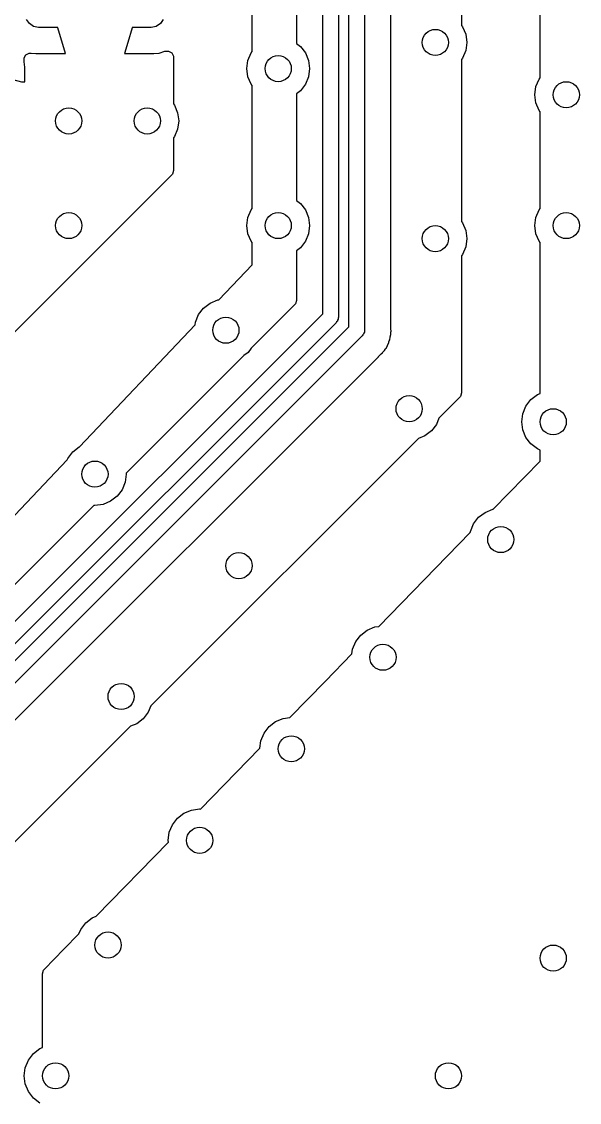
# Model space of a CAD drawing. Extents: x 90 to 175, y -109.5 to -35.9.
# Drawn here: x 129.1 to 139.75, y -81.26 to -60.6 of the extents above; entities that cross this region are included whole.
import ezdxf

# ---------------------------------------------------------------- set-up
doc = ezdxf.new("R2010")
doc.units = 0
doc.layers.add('BLACK', color=7, linetype='CONTINUOUS')

msp = doc.modelspace()

# ---------------------------------------------------------------- linework, layer by layer
at = {"layer": 'BLACK', "linetype": 'CONTINUOUS'}
for p, q in [((134.85, -66.187868), (134.85, -50)), ((135.15, -50.062132), (135.15, -66.25)), ((135.35, -66.437868), (135.35, -50.25)), ((135.65, -50.312132), (135.65, -66.5)), ((136.1505, -66.4664), (136.1505, -50.570808)), ((137.5, -58.075562), (137.5, -60.674437)), ((133.5, -61.174437), (133.5, -59.325562)), ((134.3495, -59.481632), (134.3495, -61.018367)), ((139, -61.13), (139, -59.53)), ((129.248224, -60.639276), (129.19403, -60.55817)), ((129.32933, -60.69347), (129.248224, -60.639276)), ((129.425001, -60.7125), (129.32933, -60.69347)), ((129.79018, -60.712499), (129.425001, -60.7125)), ((129.789492, -60.719178), (129.79018, -60.712499)), ((129.936623, -61.2125), (129.789492, -60.719178)), ((131.210507, -60.719178), (131.126754, -61)), ((131.574998, -60.712499), (131.209613, -60.712499)), ((131.209613, -60.712499), (131.210995, -60.715842)), ((131.210995, -60.715842), (131.210507, -60.719178)), ((131.67067, -60.69347), (131.574998, -60.712499)), ((131.751776, -60.639276), (131.67067, -60.69347)), ((131.80597, -60.55817), (131.751776, -60.639276)), ((137.5, -60.674437), (137.519615, -60.7)), ((137.519615, -60.7), (137.579555, -60.844709)), ((137.579555, -60.844709), (137.6, -61)), ((131.126754, -61), (131.063377, -61.2125)), ((134.3495, -61.018367), (134.424264, -61.075736)), ((134.424264, -61.075736), (134.519615, -61.2)), ((137.6, -61), (137.579555, -61.155291)), ((139, -61.674437), (139, -61.13)), ((129.147233, -61.29532), (129.182965, -61.235278)), ((129.149635, -61.365148), (129.147233, -61.29532)), ((129.182965, -61.235278), (129.245485, -61.204085)), ((129.245485, -61.204085), (129.279944, -61.202786)), ((129.279944, -61.202786), (129.375015, -61.212499)), ((129.375015, -61.212499), (129.375027, -61.2125)), ((129.375027, -61.2125), (129.936623, -61.2125)), ((131.063377, -61.2125), (131.624973, -61.2125)), ((131.624973, -61.2125), (131.624985, -61.212499)), ((131.624985, -61.212499), (131.727689, -61.202006)), ((131.727689, -61.202006), (131.727693, -61.202005)), ((131.727693, -61.202005), (131.836995, -61.165786)), ((131.836995, -61.165786), (131.906824, -61.163384)), ((131.906824, -61.163384), (131.966866, -61.199115)), ((131.966866, -61.199115), (131.998059, -61.261636)), ((131.998059, -61.261636), (132, -61.283492)), ((132, -61.283492), (132, -62.174437)), ((133.4, -61.5), (133.420445, -61.344709)), ((133.420445, -61.344709), (133.480385, -61.2)), ((133.480385, -61.2), (133.5, -61.174437)), ((134.519615, -61.2), (134.579555, -61.344709)), ((134.579555, -61.344709), (134.6, -61.5)), ((137.519615, -61.3), (137.5, -61.325562)), ((137.5, -61.325562), (137.5, -64.424437)), ((137.579555, -61.155291), (137.519615, -61.3)), ((129.152005, -61.372302), (129.149635, -61.365148)), ((129.162498, -61.475013), (129.152005, -61.372302)), ((129.162499, -61.475028), (129.162498, -61.475013)), ((129.162499, -61.75), (129.162499, -61.475028)), ((133.420445, -61.655291), (133.4, -61.5)), ((134.6, -61.5), (134.579555, -61.655291)), ((128.6625, -61.636006), (129.101376, -61.75)), ((129.101376, -61.75), (129.162499, -61.75)), ((133.480385, -61.8), (133.420445, -61.655291)), ((134.579555, -61.655291), (134.519615, -61.8)), ((138.920445, -61.844709), (138.980385, -61.7)), ((138.980385, -61.7), (139, -61.674437)), ((133.5, -61.825562), (133.480385, -61.8)), ((133.5, -64.174437), (133.5, -61.825562)), ((134.424264, -61.924264), (134.3495, -61.981632)), ((134.519615, -61.8), (134.424264, -61.924264)), ((138.9, -62), (138.920445, -61.844709)), ((134.3495, -61.981632), (134.3495, -64.018367)), ((138.920445, -62.155291), (138.9, -62)), ((138.980385, -62.3), (138.920445, -62.155291)), ((132, -62.174437), (132.019615, -62.2)), ((132.019615, -62.2), (132.079555, -62.344709)), ((132.079555, -62.344709), (132.1, -62.5)), ((139, -62.325562), (138.980385, -62.3)), ((139, -64.174437), (139, -62.325562)), ((132.1, -62.5), (132.079555, -62.655291)), ((132.079555, -62.655291), (132.019615, -62.8)), ((132.019615, -62.8), (132, -62.825562)), ((132, -62.825562), (132, -63.448637)), ((131.963681, -63.536318), (127.4239, -68.076098)), ((131.980315, -63.515676), (131.963681, -63.536318)), ((132, -63.448637), (131.980315, -63.515676)), ((134.3495, -64.018367), (134.424264, -64.075736)), ((133.420445, -64.344709), (133.480385, -64.2)), ((133.480385, -64.2), (133.5, -64.174437)), ((134.424264, -64.075736), (134.519615, -64.2)), ((134.519615, -64.2), (134.579555, -64.344709)), ((138.920445, -64.344709), (138.980385, -64.2)), ((138.980385, -64.2), (139, -64.174437)), ((133.4, -64.5), (133.420445, -64.344709)), ((134.579555, -64.344709), (134.6, -64.5)), ((137.5, -64.424437), (137.519615, -64.45)), ((138.9, -64.5), (138.920445, -64.344709)), ((133.420445, -64.655291), (133.4, -64.5)), ((134.6, -64.5), (134.579555, -64.655291)), ((137.519615, -64.45), (137.579555, -64.594709)), ((137.579555, -64.594709), (137.6, -64.75)), ((138.920445, -64.655291), (138.9, -64.5)), ((133.480385, -64.8), (133.420445, -64.655291)), ((133.5, -64.825562), (133.480385, -64.8)), ((133.5, -65.25), (133.5, -64.825562)), ((134.519615, -64.8), (134.424264, -64.924264)), ((134.579555, -64.655291), (134.519615, -64.8)), ((137.6, -64.75), (137.579555, -64.905291)), ((138.980385, -64.8), (138.920445, -64.655291)), ((139, -64.825562), (138.980385, -64.8)), ((139, -66.63), (139, -64.825562)), ((134.424264, -64.924264), (134.3495, -64.981632)), ((134.3495, -64.981632), (134.3495, -65.929192)), ((137.519615, -65.05), (137.5, -65.075562)), ((137.579555, -64.905291), (137.519615, -65.05)), ((132.86771, -65.917416), (133.5, -65.25)), ((137.5, -65.075562), (137.5, -67.698638)), ((132.480385, -66.2), (132.575736, -66.075736)), ((132.575736, -66.075736), (132.7, -65.980385)), ((132.7, -65.980385), (132.844709, -65.920445)), ((132.844709, -65.920445), (132.86771, -65.917416)), ((134.313181, -66.016873), (133.485188, -66.844865)), ((134.329815, -65.996231), (134.313181, -66.016873)), ((134.3495, -65.929192), (134.329815, -65.996231)), ((125.187868, -75.85), (134.85, -66.187868)), ((132.420445, -66.344709), (132.480385, -66.2)), ((135.144889, -66.288823), (135.135015, -66.305925)), ((135.15, -66.25), (135.144889, -66.269074)), ((135.144889, -66.269074), (135.144889, -66.288823)), ((125.158242, -76.629625), (135.35, -66.437868)), ((135.106066, -66.356066), (125.356066, -76.106066)), ((130.204597, -68.72848), (132.413591, -66.396764)), ((132.413591, -66.396764), (132.420445, -66.344709)), ((135.115939, -66.338964), (135.106066, -66.356066)), ((135.129904, -66.325), (135.115939, -66.338964)), ((135.135015, -66.305925), (135.129904, -66.325)), ((135.65, -66.5), (135.644889, -66.519074)), ((136.150775, -66.472238), (136.1505, -66.4664)), ((136.155346, -66.520595), (136.150775, -66.472238)), ((135.606066, -66.606066), (125.106066, -77.106066)), ((135.615939, -66.588964), (135.606066, -66.606066)), ((135.629904, -66.575), (135.615939, -66.588964)), ((135.635015, -66.555925), (135.629904, -66.575)), ((135.644889, -66.538823), (135.635015, -66.555925)), ((135.644889, -66.519074), (135.644889, -66.538823)), ((136.114905, -66.720806), (136.121207, -66.702399)), ((136.121207, -66.702399), (136.129635, -66.682927)), ((136.129635, -66.682927), (136.137233, -66.634953)), ((136.137233, -66.634953), (136.138414, -66.629247)), ((136.138414, -66.629247), (136.1505, -66.582177)), ((136.1505, -66.560949), (136.152027, -66.541549)), ((136.1505, -66.582177), (136.1505, -66.560949)), ((136.152027, -66.541549), (136.152399, -66.539202)), ((136.152399, -66.539202), (136.155346, -66.520595)), ((139, -67.13), (139, -66.63)), ((133.485188, -66.844865), (133.424264, -66.924264)), ((135.993401, -66.925245), (135.997183, -66.920815)), ((135.997183, -66.920815), (136.030448, -66.885393)), ((136.030448, -66.885393), (136.040674, -66.86679)), ((136.040674, -66.86679), (136.051353, -66.850533)), ((136.051353, -66.850533), (136.064362, -66.833764)), ((136.064362, -66.833764), (136.083656, -66.789175)), ((136.083656, -66.789175), (136.086212, -66.783956)), ((136.086212, -66.783956), (136.109627, -66.741368)), ((136.109627, -66.741368), (136.114905, -66.720806)), ((125.995518, -76.924426), (135.899513, -67.020431)), ((133.344865, -66.985188), (131.097679, -69.232374)), ((133.424264, -66.924264), (133.344865, -66.985188)), ((135.899513, -67.020431), (135.912079, -67.010365)), ((135.911925, -67.010178), (135.917937, -67.005204)), ((135.912079, -67.010365), (135.911925, -67.010178)), ((135.917937, -67.005203), (135.91794, -67.005202)), ((135.917937, -67.005204), (135.917937, -67.005203)), ((135.91794, -67.005202), (135.96719, -66.952755)), ((135.96719, -66.952755), (135.988911, -66.931035)), ((135.988911, -66.931035), (135.993401, -66.925245)), ((139, -67.709674), (139, -67.13)), ((137.5, -67.698638), (137.480315, -67.765677)), ((138.825736, -67.825736), (138.95, -67.730385)), ((138.95, -67.730385), (139, -67.709674)), ((137.463681, -67.786319), (137.068839, -68.18116)), ((137.480315, -67.765677), (137.463681, -67.786319)), ((138.670445, -68.094709), (138.730385, -67.95)), ((138.730385, -67.95), (138.825736, -67.825736)), ((138.65, -68.25), (138.670445, -68.094709)), ((137.019615, -68.3), (136.924264, -68.424264)), ((137.068839, -68.18116), (137.019615, -68.3)), ((138.670445, -68.405291), (138.65, -68.25)), ((136.68116, -68.568839), (131.56884, -73.681159)), ((136.8, -68.519615), (136.68116, -68.568839)), ((136.924264, -68.424264), (136.8, -68.519615)), ((138.730385, -68.55), (138.670445, -68.405291)), ((138.825736, -68.674264), (138.730385, -68.55)), ((130.075736, -68.825736), (130.2, -68.730385)), ((130.2, -68.730385), (130.204597, -68.72848)), ((138.95, -68.769615), (138.825736, -68.674264)), ((139, -68.790325), (138.95, -68.769615)), ((128.132743, -70.915437), (129.969235, -68.976918)), ((129.969235, -68.976918), (129.980385, -68.95)), ((129.980385, -68.95), (130.075736, -68.825736)), ((139, -69.000001), (139, -68.790325)), ((138.104399, -69.919169), (138.999999, -69.000001)), ((138.999999, -69.000001), (139, -69.000001)), ((131.1, -69.25), (131.079555, -69.405291)), ((131.097679, -69.232374), (131.1, -69.25)), ((131.019615, -69.55), (130.924264, -69.674264)), ((131.079555, -69.405291), (131.019615, -69.55)), ((130.8, -69.769615), (130.655291, -69.829555)), ((130.924264, -69.674264), (130.8, -69.769615)), ((130.482374, -69.847679), (128.847679, -71.482374)), ((130.5, -69.85), (130.482374, -69.847679)), ((130.655291, -69.829555), (130.5, -69.85)), ((137.825736, -70.075736), (137.95, -69.980385)), ((137.95, -69.980385), (138.094709, -69.920445)), ((138.094709, -69.920445), (138.104399, -69.919169)), ((137.670445, -70.344709), (137.730385, -70.2)), ((137.730385, -70.2), (137.825736, -70.075736)), ((135.920581, -72.160455), (137.667425, -70.367642)), ((137.667425, -70.367642), (137.670445, -70.344709)), ((135.575736, -72.325736), (135.7, -72.230385)), ((135.7, -72.230385), (135.844709, -72.170445)), ((135.844709, -72.170445), (135.920581, -72.160455)), ((135.420445, -72.594709), (135.480385, -72.45)), ((135.480385, -72.45), (135.575736, -72.325736)), ((134.90217, -73.205668), (135.408412, -72.686103)), ((135.408412, -72.686103), (135.420445, -72.594709)), ((134.222057, -73.903678), (134.90217, -73.205668)), ((131.56884, -73.681159), (131.519615, -73.8)), ((131.424264, -73.924264), (131.3, -74.019615)), ((131.519615, -73.8), (131.424264, -73.924264)), ((133.95, -73.980385), (134.094709, -73.920445)), ((134.094709, -73.920445), (134.222057, -73.903678)), ((131.181159, -74.06884), (128.81884, -76.431158)), ((131.3, -74.019615), (131.181159, -74.06884)), ((133.730385, -74.2), (133.825736, -74.075736)), ((133.825736, -74.075736), (133.95, -73.980385)), ((133.651401, -74.489351), (133.670445, -74.344709)), ((133.670445, -74.344709), (133.730385, -74.2)), ((132.518181, -75.652393), (133.651401, -74.489351)), ((132.075736, -75.825736), (132.2, -75.730385)), ((132.2, -75.730385), (132.344709, -75.670445)), ((132.344709, -75.670445), (132.5, -75.65)), ((132.5, -75.65), (132.518181, -75.652393)), ((131.920445, -76.094709), (131.980385, -75.95)), ((131.980385, -75.95), (132.075736, -75.825736)), ((131.9, -76.25), (131.920445, -76.094709)), ((130.522888, -77.700193), (131.904273, -76.282456)), ((131.904273, -76.282456), (131.9, -76.25)), ((130.230385, -77.95), (130.325736, -77.825736)), ((130.325736, -77.825736), (130.45, -77.730385)), ((130.45, -77.730385), (130.522888, -77.700193)), ((129.909231, -78.33), (130.194075, -78.037659)), ((130.194075, -78.037659), (130.230385, -77.95)), ((129.535188, -78.713886), (129.909231, -78.33)), ((129.5, -78.800421), (129.519685, -78.733382)), ((129.5, -79.93), (129.5, -78.800421)), ((129.519685, -78.733382), (129.535188, -78.713886)), ((129.5, -80.209674), (129.5, -79.93)), ((129.230385, -80.45), (129.325736, -80.325736)), ((129.325736, -80.325736), (129.45, -80.230385)), ((129.45, -80.230385), (129.5, -80.209674)), ((129.170445, -80.594709), (129.230385, -80.45)), ((129.15, -80.75), (129.170445, -80.594709)), ((129.170445, -80.905291), (129.15, -80.75)), ((129.230385, -81.05), (129.170445, -80.905291)), ((129.325736, -81.174264), (129.230385, -81.05)), ((129.45, -81.269615), (129.325736, -81.174264))]:
    msp.add_line(p, q, dxfattribs=at)
at = {"layer": 'BLACK'}
for centre in [(137, -61), (134, -61.5), (139.5, -62), (130, -62.5), (131.5, -62.5), (130, -64.5), (134, -64.5), (139.5, -64.5), (137, -64.75), (133, -66.5), (136.5, -68), (139.25, -68.25), (130.5, -69.25), (138.25, -70.5), (133.25, -71), (136, -72.75), (131, -73.5), (134.25, -74.5), (132.5, -76.25), (130.75, -78.25), (139.25, -78.5), (129.75, -80.75), (137.25, -80.75)]:
    msp.add_circle(centre, 0.25, dxfattribs=at)

doc.saveas('drawing.dxf')
